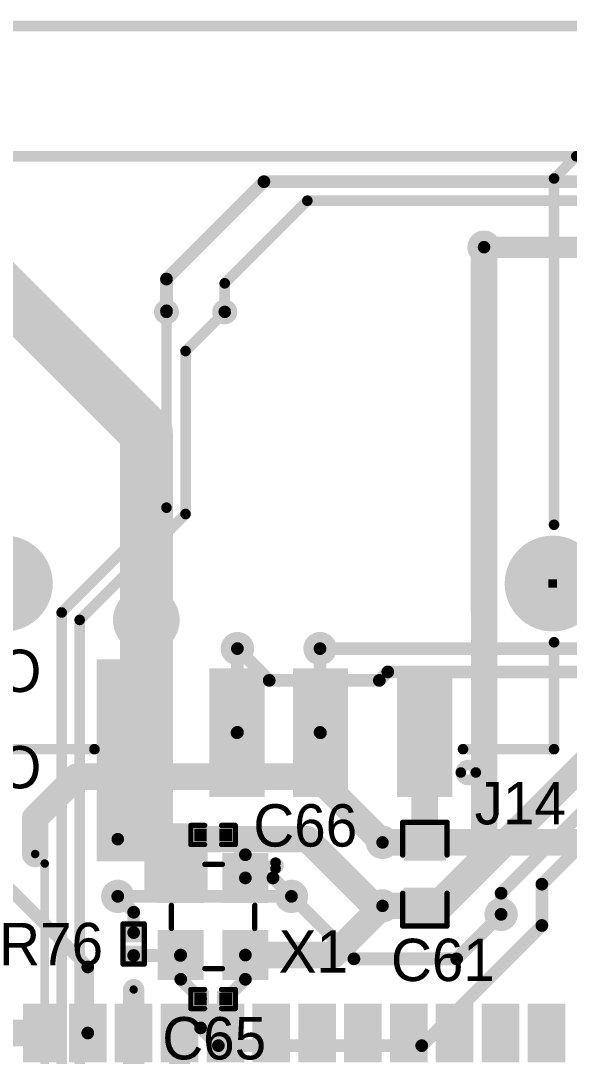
# Model space of a CAD drawing. Header units: millimetres. Extents: x 0.85 to 4.91, y 0.77 to 5.15.
# Drawn here: x 2.103 to 2.621, y 4.15 to 5.128 of the extents above; entities that cross this region are included whole.
import ezdxf

# ---------------------------------------------------------------- set-up
doc = ezdxf.new("R2010")
doc.units = ezdxf.units.MM
doc.header["$MEASUREMENT"] = 0
for name, color, linetype in [('BottomLayer', 5, 'Continuous'), ('BottomOverlay', 54, 'Continuous'), ('BottomPaste', 16, 'Continuous'), ('BottomSolder', 6, 'Continuous'), ('Mechanical1', 6, 'Continuous'), ('Mechanical2', 216, 'Continuous'), ('MultiLayer', 9, 'Continuous'), ('PadHoleLayer', 156, 'Continuous'), ('TopLayer', 1, 'Continuous'), ('TopOverlay', 2, 'Continuous'), ('TopPaste', 8, 'Continuous'), ('TopSolder', 216, 'Continuous'), ('ViaHoleLayer', 16, 'Continuous')]:
    doc.layers.add(name, color=color, linetype=linetype)

# ---------------------------------------------------------------- blocks, each defined once
blk = doc.blocks.new('S5P4418_B_8')
at = {"layer": 'BottomLayer'}
for points in [[(-0.59843, 1.02756), (-0.59843, 0.98032), (-0.57087, 1.02756), (-0.57087, 0.98032)], [(-0.55512, 1.02756), (-0.55512, 0.98032), (-0.52756, 1.02756), (-0.52756, 0.98032)], [(-0.51181, 1.02756), (-0.51181, 0.98032), (-0.48425, 1.02756), (-0.48425, 0.98032)], [(-0.4685, 1.02756), (-0.4685, 0.98032), (-0.44094, 1.02756), (-0.44094, 0.98032)], [(-0.4252, 1.02756), (-0.4252, 0.98032), (-0.39764, 1.02756), (-0.39764, 0.98032)], [(-0.38189, 1.02756), (-0.38189, 0.98032), (-0.35433, 1.02756), (-0.35433, 0.98032)], [(-0.33858, 1.02756), (-0.33858, 0.98032), (-0.31102, 1.02756), (-0.31102, 0.98032)], [(-0.29528, 1.02756), (-0.29528, 0.98032), (-0.26772, 1.02756), (-0.26772, 0.98032)], [(-0.25197, 1.02756), (-0.25197, 0.98032), (-0.22441, 1.02756), (-0.22441, 0.98032)], [(-0.20866, 1.02756), (-0.20866, 0.98032), (-0.1811, 1.02756), (-0.1811, 0.98032)], [(-0.16535, 1.02756), (-0.16535, 0.98032), (-0.1378, 1.02756), (-0.1378, 0.98032)], [(-0.12205, 1.02756), (-0.12205, 0.98032), (-0.09449, 1.02756), (-0.09449, 0.98032)]]:
    blk.add_solid(points, dxfattribs=at)
at = {"layer": 'BottomPaste'}
for points in [[(-0.59843, 1.02756), (-0.59843, 0.98032), (-0.57087, 1.02756), (-0.57087, 0.98032)], [(-0.55512, 1.02756), (-0.55512, 0.98032), (-0.52756, 1.02756), (-0.52756, 0.98032)], [(-0.51181, 1.02756), (-0.51181, 0.98032), (-0.48425, 1.02756), (-0.48425, 0.98032)], [(-0.4685, 1.02756), (-0.4685, 0.98032), (-0.44094, 1.02756), (-0.44094, 0.98032)], [(-0.4252, 1.02756), (-0.4252, 0.98032), (-0.39764, 1.02756), (-0.39764, 0.98032)], [(-0.38189, 1.02756), (-0.38189, 0.98032), (-0.35433, 1.02756), (-0.35433, 0.98032)], [(-0.33858, 1.02756), (-0.33858, 0.98032), (-0.31102, 1.02756), (-0.31102, 0.98032)], [(-0.29528, 1.02756), (-0.29528, 0.98032), (-0.26772, 1.02756), (-0.26772, 0.98032)], [(-0.25197, 1.02756), (-0.25197, 0.98032), (-0.22441, 1.02756), (-0.22441, 0.98032)], [(-0.20866, 1.02756), (-0.20866, 0.98032), (-0.1811, 1.02756), (-0.1811, 0.98032)], [(-0.16535, 1.02756), (-0.16535, 0.98032), (-0.1378, 1.02756), (-0.1378, 0.98032)], [(-0.12205, 1.02756), (-0.12205, 0.98032), (-0.09449, 1.02756), (-0.09449, 0.98032)]]:
    blk.add_solid(points, dxfattribs=at)
at = {"layer": 'BottomSolder'}
for points in [[(-0.60243, 1.03156), (-0.60243, 0.97632), (-0.56687, 1.03156), (-0.56687, 0.97632)], [(-0.55912, 1.03156), (-0.55912, 0.97632), (-0.52356, 1.03156), (-0.52356, 0.97632)], [(-0.51581, 1.03156), (-0.51581, 0.97632), (-0.48025, 1.03156), (-0.48025, 0.97632)], [(-0.4725, 1.03156), (-0.4725, 0.97632), (-0.43694, 1.03156), (-0.43694, 0.97632)], [(-0.4292, 1.03156), (-0.4292, 0.97632), (-0.39364, 1.03156), (-0.39364, 0.97632)], [(-0.38589, 1.03156), (-0.38589, 0.97632), (-0.35033, 1.03156), (-0.35033, 0.97632)], [(-0.34258, 1.03156), (-0.34258, 0.97632), (-0.30702, 1.03156), (-0.30702, 0.97632)], [(-0.29928, 1.03156), (-0.29928, 0.97632), (-0.26372, 1.03156), (-0.26372, 0.97632)], [(-0.25597, 1.03156), (-0.25597, 0.97632), (-0.22041, 1.03156), (-0.22041, 0.97632)], [(-0.21266, 1.03156), (-0.21266, 0.97632), (-0.1771, 1.03156), (-0.1771, 0.97632)], [(-0.16935, 1.03156), (-0.16935, 0.97632), (-0.1338, 1.03156), (-0.1338, 0.97632)], [(-0.12605, 1.03156), (-0.12605, 0.97632), (-0.09049, 1.03156), (-0.09049, 0.97632)]]:
    blk.add_solid(points, dxfattribs=at)
blk = doc.blocks.new('C__0603_130')
at = {"layer": 'TopLayer'}
for points in [[(-0.045, 0.0175), (-0.045, -0.0175), (-0.015, 0.0175), (-0.015, -0.0175)], [(0.015, 0.0175), (0.015, -0.0175), (0.045, 0.0175), (0.045, -0.0175)]]:
    blk.add_solid(points, dxfattribs=at)
at = {"layer": 'TopOverlay', "const_width": 0.005}
for points in [[(-0.049, -0.021), (-0.049, 0.021)], [(-0.018, 0.021), (-0.049, 0.021)], [(0.049, 0.021), (0.018, 0.021)], [(0.049, -0.021), (0.049, 0.021)], [(-0.018, -0.021), (-0.049, -0.021)], [(0.049, -0.021), (0.018, -0.021)]]:
    blk.add_lwpolyline(points, dxfattribs=at)
at = {"layer": 'TopOverlay', "const_width": 0.0025}
for points in [[(-0.05025, 0.021, 1), (-0.04775, 0.021, 1)], [(-0.05025, 0.021, 1), (-0.04775, 0.021, 1)], [(-0.01925, 0.021, 1), (-0.01675, 0.021, 1)], [(0.01675, 0.021, 1), (0.01925, 0.021, 1)], [(0.04775, 0.021, 1), (0.05025, 0.021, 1)], [(0.04775, 0.021, 1), (0.05025, 0.021, 1)], [(-0.05025, -0.021, 1), (-0.04775, -0.021, 1)], [(-0.05025, -0.021, 1), (-0.04775, -0.021, 1)], [(-0.01925, -0.021, 1), (-0.01675, -0.021, 1)], [(0.01675, -0.021, 1), (0.01925, -0.021, 1)], [(0.04775, -0.021, 1), (0.05025, -0.021, 1)], [(0.04775, -0.021, 1), (0.05025, -0.021, 1)]]:
    blk.add_lwpolyline(points, format="xyb", close=True, dxfattribs=at)
at = {"layer": 'TopPaste'}
for points in [[(-0.045, 0.0175), (-0.045, -0.0175), (-0.015, 0.0175), (-0.015, -0.0175)], [(0.015, 0.0175), (0.015, -0.0175), (0.045, 0.0175), (0.045, -0.0175)]]:
    blk.add_solid(points, dxfattribs=at)
at = {"layer": 'TopSolder'}
for points in [[(-0.04736, 0.01986), (-0.04736, -0.01986), (-0.01264, 0.01986), (-0.01264, -0.01986)], [(0.01264, 0.01986), (0.01264, -0.01986), (0.04736, 0.01986), (0.04736, -0.01986)]]:
    blk.add_solid(points, dxfattribs=at)
blk = doc.blocks.new('8Z_12_000MAAJ_T_134')
at = {"layer": 'TopLayer'}
for points in [[(-0.0561, 0.0128), (-0.01673, 0.0128), (-0.0561, 0.04823), (-0.01673, 0.04823)], [(0.01673, 0.0128), (0.0561, 0.0128), (0.01673, 0.04823), (0.0561, 0.04823)], [(-0.0561, -0.04823), (-0.01673, -0.04823), (-0.0561, -0.0128), (-0.01673, -0.0128)], [(0.01673, -0.04823), (0.0561, -0.04823), (0.01673, -0.0128), (0.0561, -0.0128)]]:
    blk.add_solid(points, dxfattribs=at)
at = {"layer": 'TopOverlay'}
for points, const_width in [([(-0.04517, 0.059, 1), (-0.05083, 0.059, 1)], 0.01), ([(-0.05333, 0.059, 1), (-0.04833, 0.059, 1)], 0.005), ([(-0.04767, 0.059, 1), (-0.04267, 0.059, 1)], 0.005), ([(-0.01188, 0.03937, 1), (-0.00938, 0.03937, 1)], 0.0025), ([(-0.00225, 0.03937, 1), (0.00025, 0.03937, 1)], 0.0025), ([(-0.00225, 0.03937, 1), (0.00025, 0.03937, 1)], 0.0025), ([(0.01012, 0.03937, 1), (0.01262, 0.03937, 1)], 0.0025), ([(-0.05046, 0.00879, 1), (-0.04796, 0.00879, 1)], 0.0025), ([(-0.05046, 0.00879, 1), (-0.04796, 0.00879, 1)], 0.0025), ([(0.04796, 0.00879, 1), (0.05046, 0.00879, 1)], 0.0025), ([(-0.05046, 0, 1), (-0.04796, 0, 1)], 0.0025), ([(-0.05046, -0.00779, 1), (-0.04796, -0.00779, 1)], 0.0025), ([(0.04796, -0.00779, 1), (0.05046, -0.00779, 1)], 0.0025), ([(-0.01188, -0.03937, 1), (-0.00938, -0.03937, 1)], 0.0025), ([(-0.00225, -0.03937, 1), (0.00025, -0.03937, 1)], 0.0025), ([(-0.00225, -0.03937, 1), (0.00025, -0.03937, 1)], 0.0025), ([(0.01012, -0.03937, 1), (0.01262, -0.03937, 1)], 0.0025)]:
    blk.add_lwpolyline(points, format="xyb", close=True, dxfattribs=dict(at, const_width=const_width))
at = {"layer": 'TopOverlay', "const_width": 0.005}
for points in [[(-0.001, 0.03937), (-0.01063, 0.03937)], [(0.01137, 0.03937), (-0.001, 0.03937)], [(-0.04921, 0), (-0.04921, 0.00879)], [(-0.04921, -0.00779), (-0.04921, 0.00879)], [(0.04921, -0.00779), (0.04921, 0.00879)], [(-0.001, -0.03937), (-0.01063, -0.03937)], [(0.01137, -0.03937), (-0.001, -0.03937)]]:
    blk.add_lwpolyline(points, dxfattribs=at)
at = {"layer": 'TopPaste'}
for points in [[(-0.0561, 0.0128), (-0.01673, 0.0128), (-0.0561, 0.04823), (-0.01673, 0.04823)], [(0.01673, 0.0128), (0.0561, 0.0128), (0.01673, 0.04823), (0.0561, 0.04823)], [(-0.0561, -0.04823), (-0.01673, -0.04823), (-0.0561, -0.0128), (-0.01673, -0.0128)], [(0.01673, -0.04823), (0.0561, -0.04823), (0.01673, -0.0128), (0.0561, -0.0128)]]:
    blk.add_solid(points, dxfattribs=at)
at = {"layer": 'TopSolder'}
for points in [[(-0.0601, 0.0088), (-0.01273, 0.0088), (-0.0601, 0.05223), (-0.01273, 0.05223)], [(0.01273, 0.0088), (0.0601, 0.0088), (0.01273, 0.05223), (0.0601, 0.05223)], [(-0.0601, -0.05223), (-0.01273, -0.05223), (-0.0601, -0.0088), (-0.01273, -0.0088)], [(0.01273, -0.05223), (0.0601, -0.05223), (0.01273, -0.0088), (0.0601, -0.0088)]]:
    blk.add_solid(points, dxfattribs=at)
blk = doc.blocks.new('R___0201_156')
at = {"layer": 'TopLayer'}
for points in [[(-0.01614, -0.00728), (-0.00551, -0.00728), (-0.01614, 0.00728), (-0.00551, 0.00728)], [(0.00551, -0.00728), (0.01614, -0.00728), (0.00551, 0.00728), (0.01614, 0.00728)]]:
    blk.add_solid(points, dxfattribs=at)
at = {"layer": 'TopOverlay', "const_width": 0.005}
for points in [[(-0.019, -0.01), (-0.019, 0.01)], [(0.019, 0.01), (-0.019, 0.01)], [(0.019, -0.01), (0.019, 0.01)], [(0.019, -0.01), (-0.019, -0.01)]]:
    blk.add_lwpolyline(points, dxfattribs=at)
at = {"layer": 'TopOverlay', "const_width": 0.0025}
for points in [[(-0.02025, 0.01, 1), (-0.01775, 0.01, 1)], [(-0.02025, 0.01, 1), (-0.01775, 0.01, 1)], [(0.01775, 0.01, 1), (0.02025, 0.01, 1)], [(0.01775, 0.01, 1), (0.02025, 0.01, 1)], [(-0.02025, -0.01, 1), (-0.01775, -0.01, 1)], [(-0.02025, -0.01, 1), (-0.01775, -0.01, 1)], [(0.01775, -0.01, 1), (0.02025, -0.01, 1)], [(0.01775, -0.01, 1), (0.02025, -0.01, 1)]]:
    blk.add_lwpolyline(points, format="xyb", close=True, dxfattribs=at)
at = {"layer": 'TopPaste'}
for points in [[(-0.01614, -0.00728), (-0.00551, -0.00728), (-0.01614, 0.00728), (-0.00551, 0.00728)], [(0.00551, -0.00728), (0.01614, -0.00728), (0.00551, 0.00728), (0.01614, 0.00728)]]:
    blk.add_solid(points, dxfattribs=at)
at = {"layer": 'TopSolder'}
for points in [[(-0.02014, -0.01128), (-0.00151, -0.01128), (-0.02014, 0.01128), (-0.00151, 0.01128)], [(0.00151, -0.01128), (0.02014, -0.01128), (0.00151, 0.01128), (0.02014, 0.01128)]]:
    blk.add_solid(points, dxfattribs=at)
blk = doc.blocks.new('87583_2010BLF_203')
at = {"layer": 'BottomSolder'}
for points in [[(-0.26266, -0.07447), (-0.25466, -0.07447), (-0.26266, -0.06647), (-0.25466, -0.06647)], [(0.26266, -0.06647), (0.25466, -0.06647), (0.26266, -0.07447), (0.25466, -0.07447)]]:
    blk.add_solid(points, dxfattribs=at)
at = {"layer": 'PadHoleLayer', "const_width": 0.04528}
for points in [[(-0.2813, -0.07047, 1), (-0.23602, -0.07047, 1)], [(0.23602, -0.07047, 1), (0.2813, -0.07047, 1)]]:
    blk.add_lwpolyline(points, format="xyb", close=True, dxfattribs=at)
at = {"layer": 'TopLayer'}
for points in [[(-0.15984, 0.01378), (-0.11575, 0.01378), (-0.15984, 0.12717), (-0.11575, 0.12717)], [(-0.06142, 0.01378), (-0.01732, 0.01378), (-0.06142, 0.12717), (-0.01732, 0.12717)], [(0.01732, 0.01378), (0.06142, 0.01378), (0.01732, 0.12717), (0.06142, 0.12717)], [(0.15984, 0.12717), (0.11575, 0.12717), (0.15984, 0.01378), (0.11575, 0.01378)]]:
    blk.add_solid(points, dxfattribs=at)
at = {"layer": 'TopOverlay'}
for points, const_width in [([(-0.17193, 0.108, 1), (-0.18607, 0.108, 1)], 0.01), ([(-0.18857, 0.108, 1), (-0.18357, 0.108, 1)], 0.005), ([(-0.17443, 0.108, 1), (-0.16943, 0.108, 1)], 0.005), ([(-0.2625, 0.086, 1), (-0.2575, 0.086, 1)], 0.005), ([(-0.2625, 0.086, 1), (-0.2575, 0.086, 1)], 0.005), ([(-0.1765, 0.086, 1), (-0.1715, 0.086, 1)], 0.005), ([(0.1715, 0.086, 1), (0.1765, 0.086, 1)], 0.005), ([(0.2575, 0.086, 1), (0.2625, 0.086, 1)], 0.005), ([(0.2575, 0.086, 1), (0.2625, 0.086, 1)], 0.005), ([(-0.2625, -0.015, 1), (-0.2575, -0.015, 1)], 0.005), ([(0.2575, -0.015, 1), (0.2625, -0.015, 1)], 0.005), ([(-0.2625, -0.12594, 1), (-0.2575, -0.12594, 1)], 0.005), ([(0.2575, -0.12594, 1), (0.2625, -0.12594, 1)], 0.005), ([(-0.2625, -0.453, 1), (-0.2575, -0.453, 1)], 0.005), ([(-0.2625, -0.453, 1), (-0.2575, -0.453, 1)], 0.005), ([(0.2575, -0.453, 1), (0.2625, -0.453, 1)], 0.005), ([(0.2575, -0.453, 1), (0.2625, -0.453, 1)], 0.005), ([(-0.2835, -0.474, 1), (-0.2785, -0.474, 1)], 0.005), ([(-0.2835, -0.474, 1), (-0.2785, -0.474, 1)], 0.005), ([(0.2785, -0.474, 1), (0.2835, -0.474, 1)], 0.005), ([(0.2785, -0.474, 1), (0.2835, -0.474, 1)], 0.005)]:
    blk.add_lwpolyline(points, format="xyb", close=True, dxfattribs=dict(at, const_width=const_width))
at = {"layer": 'TopOverlay', "const_width": 0.01}
for points in [[(-0.174, 0.086), (-0.26, 0.086)], [(-0.26, 0.086), (-0.26, -0.015)], [(0.26, 0.086), (0.174, 0.086)], [(0.26, 0.086), (0.26, -0.015)], [(-0.26, -0.12594), (-0.26, -0.453)], [(0.26, -0.12594), (0.26, -0.453)], [(-0.26, -0.453), (-0.281, -0.474)], [(0.281, -0.474), (0.26, -0.453)], [(0.281, -0.474), (-0.281, -0.474)]]:
    blk.add_lwpolyline(points, dxfattribs=at)
at = {"layer": 'TopPaste'}
for points in [[(-0.15984, 0.01378), (-0.11575, 0.01378), (-0.15984, 0.12717), (-0.11575, 0.12717)], [(-0.06142, 0.01378), (-0.01732, 0.01378), (-0.06142, 0.12717), (-0.01732, 0.12717)], [(0.01732, 0.01378), (0.06142, 0.01378), (0.01732, 0.12717), (0.06142, 0.12717)], [(0.15984, 0.12717), (0.11575, 0.12717), (0.15984, 0.01378), (0.11575, 0.01378)]]:
    blk.add_solid(points, dxfattribs=at)
at = {"layer": 'TopSolder'}
for points in [[(-0.16384, 0.00978), (-0.11175, 0.00978), (-0.16384, 0.13117), (-0.11175, 0.13117)], [(-0.06542, 0.00978), (-0.01332, 0.00978), (-0.06542, 0.13117), (-0.01332, 0.13117)], [(0.01332, 0.00978), (0.06542, 0.00978), (0.01332, 0.13117), (0.06542, 0.13117)], [(0.16384, 0.13117), (0.11175, 0.13117), (0.16384, 0.00978), (0.11175, 0.00978)], [(-0.26266, -0.07447), (-0.25466, -0.07447), (-0.26266, -0.06647), (-0.25466, -0.06647)], [(0.26266, -0.06647), (0.25466, -0.06647), (0.26266, -0.07447), (0.25466, -0.07447)]]:
    blk.add_solid(points, dxfattribs=at)
blk = doc.blocks.new('CAP_0201_226')
at = {"layer": 'TopLayer'}
for points in [[(-0.01772, -0.00591), (-0.00591, -0.00591), (-0.01772, 0.00591), (-0.00591, 0.00591)], [(0.00591, -0.00591), (0.01772, -0.00591), (0.00591, 0.00591), (0.01772, 0.00591)]]:
    blk.add_solid(points, dxfattribs=at)
at = {"layer": 'TopOverlay', "const_width": 0.005}
for points in [[(-0.021, 0.009), (-0.008, 0.009)], [(-0.021, -0.009), (-0.021, 0.009)], [(0.008, 0.009), (0.021, 0.009)], [(0.021, -0.009), (0.021, 0.009)], [(-0.021, -0.009), (-0.008, -0.009)], [(0.008, -0.009), (0.021, -0.009)]]:
    blk.add_lwpolyline(points, dxfattribs=at)
at = {"layer": 'TopOverlay', "const_width": 0.0025}
for points in [[(-0.02225, 0.009, 1), (-0.01975, 0.009, 1)], [(-0.02225, 0.009, 1), (-0.01975, 0.009, 1)], [(-0.00925, 0.009, 1), (-0.00675, 0.009, 1)], [(0.00675, 0.009, 1), (0.00925, 0.009, 1)], [(0.01975, 0.009, 1), (0.02225, 0.009, 1)], [(0.01975, 0.009, 1), (0.02225, 0.009, 1)], [(-0.02225, -0.009, 1), (-0.01975, -0.009, 1)], [(-0.02225, -0.009, 1), (-0.01975, -0.009, 1)], [(-0.00925, -0.009, 1), (-0.00675, -0.009, 1)], [(0.00675, -0.009, 1), (0.00925, -0.009, 1)], [(0.01975, -0.009, 1), (0.02225, -0.009, 1)], [(0.01975, -0.009, 1), (0.02225, -0.009, 1)]]:
    blk.add_lwpolyline(points, format="xyb", close=True, dxfattribs=at)
at = {"layer": 'TopPaste'}
for points in [[(-0.01772, -0.00591), (-0.00591, -0.00591), (-0.01772, 0.00591), (-0.00591, 0.00591)], [(0.00591, -0.00591), (0.01772, -0.00591), (0.00591, 0.00591), (0.01772, 0.00591)]]:
    blk.add_solid(points, dxfattribs=at)
at = {"layer": 'TopSolder'}
for points in [[(-0.01988, -0.00807), (-0.00374, -0.00807), (-0.01988, 0.00807), (-0.00374, 0.00807)], [(0.00374, -0.00807), (0.01988, -0.00807), (0.00374, 0.00807), (0.01988, 0.00807)]]:
    blk.add_solid(points, dxfattribs=at)
blk = doc.blocks.new('CAP_0201_227')
at = {"layer": 'TopLayer'}
for points in [[(-0.01772, -0.00591), (-0.00591, -0.00591), (-0.01772, 0.00591), (-0.00591, 0.00591)], [(0.00591, -0.00591), (0.01772, -0.00591), (0.00591, 0.00591), (0.01772, 0.00591)]]:
    blk.add_solid(points, dxfattribs=at)
at = {"layer": 'TopOverlay', "const_width": 0.005}
for points in [[(-0.008, 0.009), (-0.021, 0.009)], [(-0.021, 0.009), (-0.021, -0.009)], [(0.021, 0.009), (0.008, 0.009)], [(0.021, 0.009), (0.021, -0.009)], [(-0.008, -0.009), (-0.021, -0.009)], [(0.021, -0.009), (0.008, -0.009)]]:
    blk.add_lwpolyline(points, dxfattribs=at)
at = {"layer": 'TopOverlay', "const_width": 0.0025}
for points in [[(-0.02225, 0.009, 1), (-0.01975, 0.009, 1)], [(-0.02225, 0.009, 1), (-0.01975, 0.009, 1)], [(-0.00925, 0.009, 1), (-0.00675, 0.009, 1)], [(0.00675, 0.009, 1), (0.00925, 0.009, 1)], [(0.01975, 0.009, 1), (0.02225, 0.009, 1)], [(0.01975, 0.009, 1), (0.02225, 0.009, 1)], [(-0.02225, -0.009, 1), (-0.01975, -0.009, 1)], [(-0.02225, -0.009, 1), (-0.01975, -0.009, 1)], [(-0.00925, -0.009, 1), (-0.00675, -0.009, 1)], [(0.00675, -0.009, 1), (0.00925, -0.009, 1)], [(0.01975, -0.009, 1), (0.02225, -0.009, 1)], [(0.01975, -0.009, 1), (0.02225, -0.009, 1)]]:
    blk.add_lwpolyline(points, format="xyb", close=True, dxfattribs=at)
at = {"layer": 'TopPaste'}
for points in [[(-0.01772, -0.00591), (-0.00591, -0.00591), (-0.01772, 0.00591), (-0.00591, 0.00591)], [(0.00591, -0.00591), (0.01772, -0.00591), (0.00591, 0.00591), (0.01772, 0.00591)]]:
    blk.add_solid(points, dxfattribs=at)
at = {"layer": 'TopSolder'}
for points in [[(-0.01988, -0.00807), (-0.00374, -0.00807), (-0.01988, 0.00807), (-0.00374, 0.00807)], [(0.00374, -0.00807), (0.01988, -0.00807), (0.00374, 0.00807), (0.01988, 0.00807)]]:
    blk.add_solid(points, dxfattribs=at)

msp = doc.modelspace()

# ---------------------------------------------------------------- linework, layer by layer
at = {"layer": 'BottomLayer'}
for points, const_width in [([(2.241, 4.884), (2.333, 4.976)], 0.012), ([(2.333, 4.976), (2.91946, 4.976)], 0.012), ([(2.296, 4.88), (2.374, 4.958)], 0.01), ([(2.374, 4.958), (2.912, 4.958)], 0.01), ([(2.053, 4.908), (2.222, 4.739)], 0.05), ([(2.54089, 4.914), (2.77046, 4.914)], 0.02), ([(2.241, 4.854), (2.241, 4.884)], 0.012), ([(2.296, 4.853), (2.296, 4.88)], 0.01), ([(2.222, 4.562), (2.222, 4.739)], 0.05), ([(2.308, 4.535), (2.338, 4.505)], 0.012), ([(2.386, 4.535), (2.97, 4.535)], 0.012), ([(2.442, 4.505), (2.45, 4.513)], 0.012), ([(2.45, 4.513), (2.977, 4.513)], 0.012), ([(2.338, 4.505), (2.442, 4.505)], 0.012), ([(2.117, 4.375), (2.156, 4.414)], 0.025), ([(2.156, 4.414), (2.383, 4.414)], 0.025), ([(2.383, 4.414), (2.445, 4.352)], 0.025), ([(2.117, 4.341), (2.117, 4.375)], 0.025), ([(2.042, 4.359), (2.16666, 4.23434)], 0.012), ([(2.195, 4.355), (2.374, 4.355)], 0.025), ([(2.374, 4.355), (2.437, 4.292)], 0.025), ([(2.445, 4.352), (3.061, 4.352)], 0.025), ([(2.195, 4.301), (2.359, 4.301)], 0.012), ([(2.359, 4.301), (2.418, 4.242)], 0.012), ([(2.515, 4.242), (2.557, 4.284)], 0.012), ([(2.418, 4.242), (2.515, 4.242)], 0.012), ([(2.16666, 4.17194), (2.16666, 4.23434)], 0.012), ([(2.20997, 4.21297), (2.21, 4.213)], 0.02), ([(2.20997, 4.17194), (2.20997, 4.21297)], 0.02), ([(2.08005, 4.17194), (2.12335, 4.17194)], 0.025), ([(2.25328, 4.13828), (2.25328, 4.17194)], 0.02)]:
    msp.add_lwpolyline(points, dxfattribs=dict(at, const_width=const_width))
for points, const_width in [([(2.33, 4.976, 1), (2.336, 4.976, 1)], 0.006), ([(2.33, 4.976, 1), (2.336, 4.976, 1)], 0.006), ([(2.3715, 4.958, 1), (2.3765, 4.958, 1)], 0.005), ([(2.3715, 4.958, 1), (2.3765, 4.958, 1)], 0.005), ([(2.53301, 4.91411, 1), (2.54876, 4.91411, 1)], 0.01575), ([(2.53589, 4.914, 1), (2.54589, 4.914, 1)], 0.01), ([(2.238, 4.884, 1), (2.244, 4.884, 1)], 0.006), ([(2.238, 4.884, 1), (2.244, 4.884, 1)], 0.006), ([(2.2935, 4.88, 1), (2.2985, 4.88, 1)], 0.005), ([(2.2935, 4.88, 1), (2.2985, 4.88, 1)], 0.005), ([(2.23509, 4.853, 1), (2.24691, 4.853, 1)], 0.01181), ([(2.29009, 4.853, 1), (2.30191, 4.853, 1)], 0.01181), ([(2.238, 4.854, 1), (2.244, 4.854, 1)], 0.006), ([(2.2935, 4.853, 1), (2.2985, 4.853, 1)], 0.005), ([(2.2095, 4.739, 1), (2.2345, 4.739, 1)], 0.025), ([(2.2095, 4.739, 1), (2.2345, 4.739, 1)], 0.025), ([(2.20625, 4.562, 1), (2.23775, 4.562, 1)], 0.0315), ([(2.2095, 4.562, 1), (2.2345, 4.562, 1)], 0.025), ([(2.30013, 4.535, 1), (2.31587, 4.535, 1)], 0.01575), ([(2.37813, 4.535, 1), (2.39387, 4.535, 1)], 0.01575), ([(2.305, 4.535, 1), (2.311, 4.535, 1)], 0.006), ([(2.383, 4.535, 1), (2.389, 4.535, 1)], 0.006), ([(2.447, 4.513, 1), (2.453, 4.513, 1)], 0.006), ([(2.447, 4.513, 1), (2.453, 4.513, 1)], 0.006), ([(2.335, 4.505, 1), (2.341, 4.505, 1)], 0.006), ([(2.335, 4.505, 1), (2.341, 4.505, 1)], 0.006), ([(2.439, 4.505, 1), (2.445, 4.505, 1)], 0.006), ([(2.439, 4.505, 1), (2.445, 4.505, 1)], 0.006), ([(2.14975, 4.414, 1), (2.16225, 4.414, 1)], 0.0125), ([(2.14975, 4.414, 1), (2.16225, 4.414, 1)], 0.0125), ([(2.37675, 4.414, 1), (2.38925, 4.414, 1)], 0.0125), ([(2.37675, 4.414, 1), (2.38925, 4.414, 1)], 0.0125), ([(2.11075, 4.375, 1), (2.12325, 4.375, 1)], 0.0125), ([(2.11075, 4.375, 1), (2.12325, 4.375, 1)], 0.0125), ([(2.18713, 4.355, 1), (2.20287, 4.355, 1)], 0.01575), ([(2.18875, 4.355, 1), (2.20125, 4.355, 1)], 0.0125), ([(2.36775, 4.355, 1), (2.38025, 4.355, 1)], 0.0125), ([(2.36775, 4.355, 1), (2.38025, 4.355, 1)], 0.0125), ([(2.43713, 4.352, 1), (2.45287, 4.352, 1)], 0.01575), ([(2.43875, 4.352, 1), (2.45125, 4.352, 1)], 0.0125), ([(2.43875, 4.352, 1), (2.45125, 4.352, 1)], 0.0125), ([(2.11075, 4.341, 1), (2.12325, 4.341, 1)], 0.0125), ([(2.11306, 4.341, 1), (2.12094, 4.341, 1)], 0.00787), ([(2.18713, 4.301, 1), (2.20287, 4.301, 1)], 0.01575), ([(2.35113, 4.301, 1), (2.36687, 4.301, 1)], 0.01575), ([(2.192, 4.301, 1), (2.198, 4.301, 1)], 0.006), ([(2.356, 4.301, 1), (2.362, 4.301, 1)], 0.006), ([(2.356, 4.301, 1), (2.362, 4.301, 1)], 0.006), ([(2.43075, 4.292, 1), (2.44325, 4.292, 1)], 0.0125), ([(2.43713, 4.292, 1), (2.45287, 4.292, 1)], 0.01575), ([(2.54913, 4.284, 1), (2.56487, 4.284, 1)], 0.01575), ([(2.554, 4.284, 1), (2.56, 4.284, 1)], 0.006), ([(2.415, 4.242, 1), (2.421, 4.242, 1)], 0.006), ([(2.415, 4.242, 1), (2.421, 4.242, 1)], 0.006), ([(2.512, 4.242, 1), (2.518, 4.242, 1)], 0.006), ([(2.512, 4.242, 1), (2.518, 4.242, 1)], 0.006), ([(2.16366, 4.23434, 1), (2.16966, 4.23434, 1)], 0.006), ([(2.16366, 4.23434, 1), (2.16966, 4.23434, 1)], 0.006), ([(2.20497, 4.21297, 1), (2.21497, 4.21297, 1)], 0.01), ([(2.20497, 4.21297, 1), (2.21497, 4.21297, 1)], 0.01), ([(2.205, 4.213, 1), (2.215, 4.213, 1)], 0.01), ([(2.20606, 4.213, 1), (2.21394, 4.213, 1)], 0.00787), ([(2.1171, 4.17194, 1), (2.1296, 4.17194, 1)], 0.0125), ([(2.16366, 4.17194, 1), (2.16966, 4.17194, 1)], 0.006), ([(2.20497, 4.17194, 1), (2.21497, 4.17194, 1)], 0.01), ([(2.24828, 4.17194, 1), (2.25828, 4.17194, 1)], 0.01)]:
    msp.add_lwpolyline(points, format="xyb", close=True, dxfattribs=dict(at, const_width=const_width))
at = {"layer": 'Mechanical1', "const_width": 0.01}
msp.add_lwpolyline([(1, 5.123), (2.64458, 5.123)], dxfattribs=at)
at = {"layer": 'Mechanical2', "const_width": 0.01}
msp.add_lwpolyline([(1, 5), (4.823, 5)], dxfattribs=at)
at = {"layer": 'MultiLayer'}
for points, const_width in [([(2.53301, 4.91411, 1), (2.54876, 4.91411, 1)], 0.01575), ([(2.23509, 4.853, 1), (2.24691, 4.853, 1)], 0.01181), ([(2.29009, 4.853, 1), (2.30191, 4.853, 1)], 0.01181), ([(2.20625, 4.562, 1), (2.23775, 4.562, 1)], 0.0315), ([(2.30013, 4.535, 1), (2.31587, 4.535, 1)], 0.01575), ([(2.37813, 4.535, 1), (2.39387, 4.535, 1)], 0.01575), ([(2.18713, 4.355, 1), (2.20287, 4.355, 1)], 0.01575), ([(2.43713, 4.352, 1), (2.45287, 4.352, 1)], 0.01575), ([(2.11306, 4.341, 1), (2.12094, 4.341, 1)], 0.00787), ([(2.18713, 4.301, 1), (2.20287, 4.301, 1)], 0.01575), ([(2.35113, 4.301, 1), (2.36687, 4.301, 1)], 0.01575), ([(2.43713, 4.292, 1), (2.45287, 4.292, 1)], 0.01575), ([(2.54913, 4.284, 1), (2.56487, 4.284, 1)], 0.01575), ([(2.20606, 4.213, 1), (2.21394, 4.213, 1)], 0.00787)]:
    msp.add_lwpolyline(points, format="xyb", close=True, dxfattribs=dict(at, const_width=const_width))
at = {"layer": 'TopLayer'}
for points, const_width in [([(2.53301, 4.91411, 1), (2.54876, 4.91411, 1)], 0.01575), ([(2.53464, 4.91411, 1), (2.54714, 4.91411, 1)], 0.0125), ([(2.23509, 4.853, 1), (2.24691, 4.853, 1)], 0.01181), ([(2.29009, 4.853, 1), (2.30191, 4.853, 1)], 0.01181), ([(2.2385, 4.853, 1), (2.2435, 4.853, 1)], 0.005), ([(2.2935, 4.853, 1), (2.2985, 4.853, 1)], 0.005), ([(2.2565, 4.816, 1), (2.2615, 4.816, 1)], 0.005), ([(2.2565, 4.816, 1), (2.2615, 4.816, 1)], 0.005), ([(2.2385, 4.66813, 1), (2.2435, 4.66813, 1)], 0.005), ([(2.2385, 4.66813, 1), (2.2435, 4.66813, 1)], 0.005), ([(2.2565, 4.66209, 1), (2.2615, 4.66209, 1)], 0.005), ([(2.2565, 4.66209, 1), (2.2615, 4.66209, 1)], 0.005), ([(2.20625, 4.562, 1), (2.23775, 4.562, 1)], 0.0315), ([(2.2095, 4.562, 1), (2.2345, 4.562, 1)], 0.025), ([(2.53464, 4.56964, 1), (2.54714, 4.56964, 1)], 0.0125), ([(2.53464, 4.56964, 1), (2.54714, 4.56964, 1)], 0.0125), ([(2.53475, 4.56953, 1), (2.54725, 4.56953, 1)], 0.0125), ([(2.53475, 4.56953, 1), (2.54725, 4.56953, 1)], 0.0125), ([(2.1395, 4.56913, 1), (2.1445, 4.56913, 1)], 0.005), ([(2.1395, 4.56913, 1), (2.1445, 4.56913, 1)], 0.005), ([(2.1565, 4.56209, 1), (2.1615, 4.56209, 1)], 0.005), ([(2.1565, 4.56209, 1), (2.1615, 4.56209, 1)], 0.005), ([(2.30013, 4.535, 1), (2.31587, 4.535, 1)], 0.01575), ([(2.37813, 4.535, 1), (2.39387, 4.535, 1)], 0.01575), ([(2.305, 4.535, 1), (2.311, 4.535, 1)], 0.006), ([(2.383, 4.535, 1), (2.389, 4.535, 1)], 0.006), ([(2.2095, 4.46832, 1), (2.2345, 4.46832, 1)], 0.025), ([(2.21575, 4.46832, 1), (2.22825, 4.46832, 1)], 0.0125), ([(2.20295, 4.45553, 1), (2.21545, 4.45553, 1)], 0.0125), ([(2.2042, 4.45553, 1), (2.2142, 4.45553, 1)], 0.01), ([(2.205, 4.45473, 1), (2.215, 4.45473, 1)], 0.01), ([(2.30463, 4.45553, 1), (2.31063, 4.45553, 1)], 0.006), ([(2.305, 4.4559, 1), (2.311, 4.4559, 1)], 0.006), ([(2.305, 4.4559, 1), (2.311, 4.4559, 1)], 0.006), ([(2.383, 4.4559, 1), (2.389, 4.4559, 1)], 0.006), ([(2.383, 4.4559, 1), (2.389, 4.4559, 1)], 0.006), ([(2.38337, 4.45553, 1), (2.38937, 4.45553, 1)], 0.006), ([(2.47855, 4.45553, 1), (2.49105, 4.45553, 1)], 0.0125), ([(2.18713, 4.355, 1), (2.20287, 4.355, 1)], 0.01575), ([(2.29381, 4.359, 1), (2.29981, 4.359, 1)], 0.006), ([(2.43713, 4.352, 1), (2.45287, 4.352, 1)], 0.01575), ([(2.43875, 4.352, 1), (2.45125, 4.352, 1)], 0.0125), ([(2.47855, 4.3522, 1), (2.49105, 4.3522, 1)], 0.0125), ([(2.47855, 4.3522, 1), (2.49105, 4.3522, 1)], 0.0125), ([(2.47875, 4.352, 1), (2.49125, 4.352, 1)], 0.0125), ([(2.47875, 4.352, 1), (2.49125, 4.352, 1)], 0.0125), ([(2.11306, 4.341, 1), (2.12094, 4.341, 1)], 0.00787), ([(2.115, 4.341, 1), (2.119, 4.341, 1)], 0.004), ([(2.24949, 4.3403, 1), (2.25949, 4.3403, 1)], 0.01), ([(2.31251, 4.3403, 1), (2.31851, 4.3403, 1)], 0.006), ([(2.31251, 4.3403, 1), (2.31851, 4.3403, 1)], 0.006), ([(2.53475, 4.33785, 1), (2.54725, 4.33785, 1)], 0.0125), ([(2.53475, 4.33785, 1), (2.54725, 4.33785, 1)], 0.0125), ([(2.124, 4.332, 1), (2.128, 4.332, 1)], 0.004), ([(2.124, 4.332, 1), (2.128, 4.332, 1)], 0.004), ([(2.24949, 4.31842, 1), (2.25949, 4.31842, 1)], 0.01), ([(2.31251, 4.31842, 1), (2.31851, 4.31842, 1)], 0.006), ([(2.31251, 4.31842, 1), (2.31851, 4.31842, 1)], 0.006), ([(2.33858, 4.31842, 1), (2.34458, 4.31842, 1)], 0.006), ([(2.33858, 4.31842, 1), (2.34458, 4.31842, 1)], 0.006), ([(2.18713, 4.301, 1), (2.20287, 4.301, 1)], 0.01575), ([(2.35113, 4.301, 1), (2.36687, 4.301, 1)], 0.01575), ([(2.5925, 4.3125, 1), (2.5985, 4.3125, 1)], 0.006), ([(2.5925, 4.3125, 1), (2.5985, 4.3125, 1)], 0.006), ([(2.192, 4.301, 1), (2.198, 4.301, 1)], 0.006), ([(2.356, 4.301, 1), (2.362, 4.301, 1)], 0.006), ([(2.43713, 4.292, 1), (2.45287, 4.292, 1)], 0.01575), ([(2.43875, 4.292, 1), (2.45125, 4.292, 1)], 0.0125), ([(2.43875, 4.292, 1), (2.45125, 4.292, 1)], 0.0125), ([(2.47875, 4.292, 1), (2.49125, 4.292, 1)], 0.0125), ([(2.47875, 4.292, 1), (2.49125, 4.292, 1)], 0.0125), ([(2.4889, 4.292, 1), (2.5014, 4.292, 1)], 0.0125), ([(2.4889, 4.292, 1), (2.5014, 4.292, 1)], 0.0125), ([(2.4889, 4.292, 1), (2.5014, 4.292, 1)], 0.0125), ([(2.49492, 4.292, 1), (2.50742, 4.292, 1)], 0.0125), ([(2.49492, 4.292, 1), (2.50742, 4.292, 1)], 0.0125), ([(2.554, 4.304, 1), (2.56, 4.304, 1)], 0.006), ([(2.554, 4.304, 1), (2.56, 4.304, 1)], 0.006), ([(2.54913, 4.284, 1), (2.56487, 4.284, 1)], 0.01575), ([(2.207, 4.286, 1), (2.213, 4.286, 1)], 0.006), ([(2.207, 4.286, 1), (2.213, 4.286, 1)], 0.006), ([(2.554, 4.284, 1), (2.56, 4.284, 1)], 0.006), ([(2.5925, 4.2735, 1), (2.5985, 4.2735, 1)], 0.006), ([(2.5925, 4.2735, 1), (2.5985, 4.2735, 1)], 0.006), ([(2.207, 4.26683, 1), (2.213, 4.26683, 1)], 0.006), ([(2.30926, 4.24558, 1), (2.32176, 4.24558, 1)], 0.0125), ([(2.39233, 4.24558, 1), (2.40483, 4.24558, 1)], 0.0125), ([(2.39233, 4.24558, 1), (2.40483, 4.24558, 1)], 0.0125), ([(2.207, 4.24517, 1), (2.213, 4.24517, 1)], 0.006), ([(2.25108, 4.24517, 1), (2.25708, 4.24517, 1)], 0.006), ([(2.25108, 4.24517, 1), (2.25708, 4.24517, 1)], 0.006), ([(2.25149, 4.24558, 1), (2.25749, 4.24558, 1)], 0.006), ([(2.25149, 4.24558, 1), (2.25749, 4.24558, 1)], 0.006), ([(2.31251, 4.24558, 1), (2.31851, 4.24558, 1)], 0.006), ([(2.25149, 4.2227, 1), (2.25749, 4.2227, 1)], 0.006), ([(2.25149, 4.2227, 1), (2.25749, 4.2227, 1)], 0.006), ([(2.31251, 4.2227, 1), (2.31851, 4.2227, 1)], 0.006), ([(2.31251, 4.2227, 1), (2.31851, 4.2227, 1)], 0.006), ([(2.205, 4.213, 1), (2.215, 4.213, 1)], 0.01), ([(2.20606, 4.213, 1), (2.21394, 4.213, 1)], 0.00787), ([(2.27019, 4.204, 1), (2.27619, 4.204, 1)], 0.006), ([(2.27019, 4.204, 1), (2.27619, 4.204, 1)], 0.006), ([(2.29381, 4.204, 1), (2.29981, 4.204, 1)], 0.006), ([(2.27019, 4.17681, 1), (2.27619, 4.17681, 1)], 0.006), ([(2.27019, 4.17681, 1), (2.27619, 4.17681, 1)], 0.006), ([(2.287, 4.16, 1), (2.293, 4.16, 1)], 0.006), ([(2.287, 4.16, 1), (2.293, 4.16, 1)], 0.006), ([(2.479, 4.16, 1), (2.485, 4.16, 1)], 0.006), ([(2.479, 4.16, 1), (2.485, 4.16, 1)], 0.006)]:
    msp.add_lwpolyline(points, format="xyb", close=True, dxfattribs=dict(at, const_width=const_width))
for points, const_width in [([(2.54089, 4.56964), (2.54089, 4.91411)], 0.025), ([(2.241, 4.66813), (2.241, 4.853)], 0.01), ([(2.259, 4.816), (2.296, 4.853)], 0.01), ([(2.259, 4.66209), (2.259, 4.816)], 0.01), ([(2.142, 4.56913), (2.241, 4.66813)], 0.01), ([(2.159, 4.56209), (2.259, 4.66209)], 0.01), ([(2.557, 4.304), (2.906, 4.653)], 0.012), ([(2.5955, 4.3125), (2.904, 4.621)], 0.012), ([(2.222, 4.46832), (2.222, 4.562)], 0.05), ([(2.54089, 4.56964), (2.541, 4.56953)], 0.025), ([(2.541, 4.33785), (2.541, 4.56953)], 0.025), ([(2.142, 4.078), (2.142, 4.56913)], 0.01), ([(2.159, 4.055), (2.159, 4.56209)], 0.01), ([(2.308, 4.4559), (2.308, 4.535)], 0.012), ([(2.386, 4.4559), (2.386, 4.535)], 0.012), ([(2.2092, 4.45553), (2.222, 4.46832)], 0.025), ([(2.50117, 4.292), (2.672, 4.46283)], 0.025), ([(2.2092, 4.45553), (2.21, 4.45473)], 0.02), ([(2.30763, 4.45553), (2.308, 4.4559)], 0.012), ([(2.386, 4.4559), (2.38637, 4.45553)], 0.012), ([(2.4848, 4.3522), (2.4848, 4.45553)], 0.025), ([(2.29681, 4.359), (2.31551, 4.3403)], 0.012), ([(2.445, 4.352), (2.485, 4.352)], 0.025), ([(2.4848, 4.3522), (2.485, 4.352)], 0.025), ([(2.117, 4.341), (2.126, 4.332)], 0.008), ([(2.25449, 4.31842), (2.25449, 4.3403)], 0.02), ([(2.31551, 4.31842), (2.31551, 4.3403)], 0.012), ([(2.49515, 4.292), (2.541, 4.33785)], 0.025), ([(2.126, 4.0917), (2.126, 4.332)], 0.008), ([(2.31551, 4.31842), (2.34158, 4.31842)], 0.012), ([(2.34158, 4.31842), (2.359, 4.301)], 0.012), ([(2.5955, 4.2735), (2.5955, 4.3125)], 0.012), ([(2.195, 4.301), (2.21, 4.286)], 0.012), ([(2.39858, 4.24558), (2.445, 4.292)], 0.025), ([(2.445, 4.292), (2.485, 4.292)], 0.025), ([(2.485, 4.292), (2.49515, 4.292)], 0.025), ([(2.49515, 4.292), (2.50117, 4.292)], 0.025), ([(2.557, 4.284), (2.557, 4.304)], 0.012), ([(2.21, 4.26683), (2.21, 4.286)], 0.012), ([(2.482, 4.16), (2.5955, 4.2735)], 0.012), ([(2.31551, 4.24558), (2.39858, 4.24558)], 0.025), ([(2.21, 4.24517), (2.25408, 4.24517)], 0.012), ([(2.25408, 4.24517), (2.25449, 4.24558)], 0.012), ([(2.25449, 4.2227), (2.25449, 4.24558)], 0.012), ([(2.31551, 4.2227), (2.31551, 4.24558)], 0.012), ([(2.25449, 4.2227), (2.27319, 4.204)], 0.012), ([(2.29681, 4.204), (2.31551, 4.2227)], 0.012), ([(2.21, 4.06072), (2.21, 4.213)], 0.02), ([(2.27319, 4.17681), (2.27319, 4.204)], 0.012), ([(2.27319, 4.17681), (2.29, 4.16)], 0.012), ([(2.29, 4.16), (2.482, 4.16)], 0.012)]:
    msp.add_lwpolyline(points, dxfattribs=dict(at, const_width=const_width))
for points in [[(2.175, 4.334), (2.247, 4.334), (2.175, 4.525), (2.247, 4.525)], [(2.22, 4.299), (2.28, 4.299), (2.22, 4.37), (2.28, 4.37)]]:
    msp.add_solid(points, dxfattribs=at)
at = {"layer": 'ViaHoleLayer'}
for points, const_width in [([(2.53793, 4.91411, 1), (2.54384, 4.91411, 1)], 0.00591), ([(2.23805, 4.853, 1), (2.24395, 4.853, 1)], 0.00591), ([(2.29305, 4.853, 1), (2.29895, 4.853, 1)], 0.00591), ([(2.21413, 4.562, 1), (2.22987, 4.562, 1)], 0.01575), ([(2.30505, 4.535, 1), (2.31095, 4.535, 1)], 0.00591), ([(2.38305, 4.535, 1), (2.38895, 4.535, 1)], 0.00591), ([(2.19205, 4.355, 1), (2.19795, 4.355, 1)], 0.00591), ([(2.44205, 4.352, 1), (2.44795, 4.352, 1)], 0.00591), ([(2.11503, 4.341, 1), (2.11897, 4.341, 1)], 0.00394), ([(2.19205, 4.301, 1), (2.19795, 4.301, 1)], 0.00591), ([(2.35605, 4.301, 1), (2.36195, 4.301, 1)], 0.00591), ([(2.44205, 4.292, 1), (2.44795, 4.292, 1)], 0.00591), ([(2.55405, 4.284, 1), (2.55995, 4.284, 1)], 0.00591), ([(2.20803, 4.213, 1), (2.21197, 4.213, 1)], 0.00394)]:
    msp.add_lwpolyline(points, format="xyb", close=True, dxfattribs=dict(at, const_width=const_width))

# ---------------------------------------------------------------- block references
for name, p, rotation in [('87583_2010BLF_203', (2.347, 4.526), 180), ('C__0603_130', (2.485, 4.322), 270), ('CAP_0201_226', (2.285, 4.359), 360), ('8Z_12_000MAAJ_T_134', (2.285, 4.282), 270), ('R___0201_156', (2.21, 4.256), 270), ('S5P4418_B_8', (2.708, 3.168), 360), ('CAP_0201_227', (2.285, 4.204), 180)]:
    msp.add_blockref(name, p, dxfattribs=dict(rotation=rotation))

# ---------------------------------------------------------------- texts
at = {"layer": 'BottomOverlay', "text_generation_flag": 2}
for s, p in [('C87', (2.123, 4.494)), ('C84', (2.123, 4.403))]:
    msp.add_text(s, height=0.04, dxfattribs=at).set_placement(p)
at = {"layer": 'TopOverlay'}
for s, p in [('J14', (2.532, 4.369)), ('C66', (2.323, 4.348)), ('R76', (2.083, 4.236)), ('X1', (2.347, 4.229)), ('C61', (2.453, 4.221)), ('C65', (2.237, 4.147))]:
    msp.add_text(s, height=0.04, dxfattribs=at).set_placement(p)

doc.saveas('drawing.dxf')
